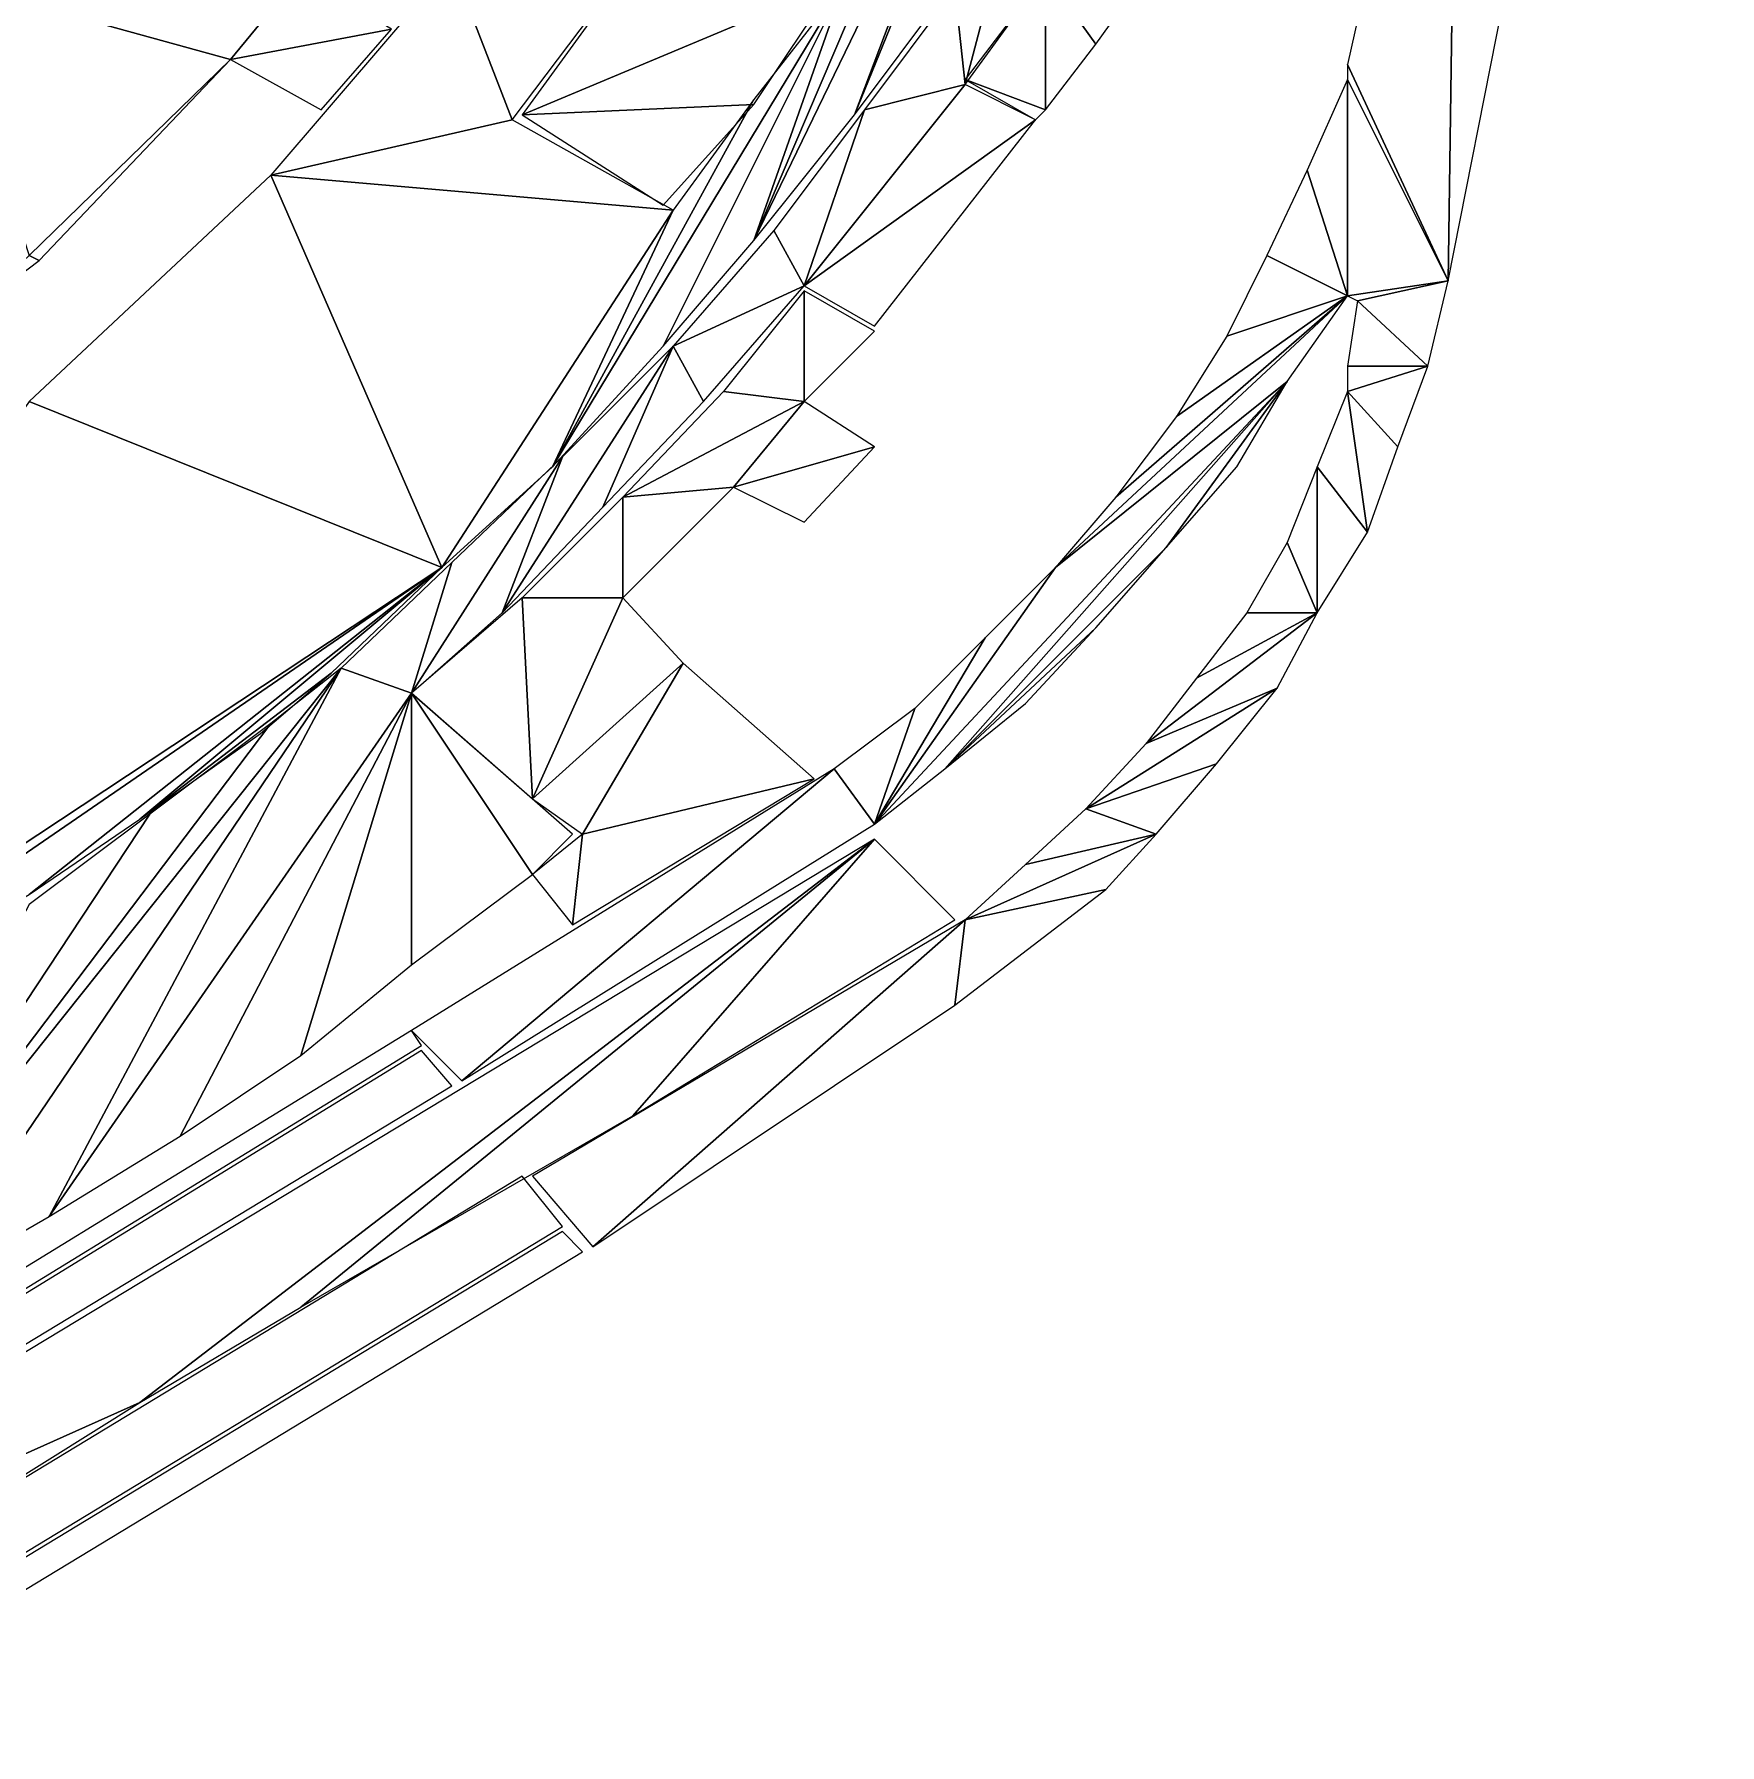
# Model space of a CAD drawing. Extents: x -35430092 to -35393830, y 11991942 to 12015432.
# Drawn here: x -35410045.4 to -35409579, y 12006459.1 to 12006932.4 of the extents above; entities that cross this region are included whole.
import ezdxf

# ---------------------------------------------------------------- set-up
doc = ezdxf.new("R2010")
doc.units = 0

msp = doc.modelspace()

# ---------------------------------------------------------------- linework, layer by layer
at = {"layer": 'mg_to_dxf', "color": 52}
for points in [[(-35409579.02, 12007244.21), (-35409579.02, 12007244.21), (-35409651.41, 12007060.46), (-35409654.19, 12006864.18)], [(-35409654.19, 12006864.18), (-35409654.19, 12006864.18), (-35409651.41, 12007060.46), (-35409682.04, 12006924.04)], [(-35409818.45, 12006910.12), (-35409818.45, 12006910.12), (-35409793.4, 12006943.53), (-35409762.77, 12007046.54)], [(-35409779.48, 12007013.13), (-35409779.48, 12007013.13), (-35409818.45, 12006910.12), (-35409762.77, 12007046.54)], [(-35409846.3, 12006875.32), (-35409846.3, 12006875.32), (-35409818.45, 12006910.12), (-35409779.48, 12007013.13)], [(-35409801.75, 12006979.72), (-35409801.75, 12006979.72), (-35409846.3, 12006875.32), (-35409779.48, 12007013.13)], [(-35409846.3, 12006875.32), (-35409846.3, 12006875.32), (-35409801.75, 12006979.72), (-35409821.24, 12006946.31)], [(-35409913.11, 12006908.73), (-35409913.11, 12006908.73), (-35409865.78, 12006971.37), (-35409929.82, 12006951.88)], [(-35409824.02, 12006946.31), (-35409824.02, 12006946.31), (-35409865.78, 12006971.37), (-35409910.33, 12006910.12)], [(-35409790.61, 12006944.92), (-35409790.61, 12006944.92), (-35409787.83, 12006918.47), (-35409773.91, 12006971.37)], [(-35409773.91, 12006971.37), (-35409773.91, 12006971.37), (-35409787.83, 12006918.47), (-35409765.56, 12006949.09)], [(-35409913.11, 12006908.73), (-35409913.11, 12006908.73), (-35409929.82, 12006951.88), (-35409979.93, 12006893.41)], [(-35409971.58, 12006949.09), (-35409971.58, 12006949.09), (-35410071.81, 12006947.7), (-35409991.07, 12006925.43)], [(-35410071.81, 12006947.7), (-35410071.81, 12006947.7), (-35410046.75, 12006871.14), (-35409991.07, 12006925.43)], [(-35409991.07, 12006925.43), (-35409991.07, 12006925.43), (-35409946.52, 12006933.78), (-35409971.58, 12006949.09)], [(-35409824.02, 12006946.31), (-35409824.02, 12006946.31), (-35409910.33, 12006910.12), (-35409846.3, 12006912.9)], [(-35409901.98, 12006812.67), (-35409901.98, 12006812.67), (-35409871.35, 12006846.08), (-35409821.24, 12006946.31)], [(-35409846.3, 12006914.29), (-35409846.3, 12006914.29), (-35409901.98, 12006812.67), (-35409821.24, 12006946.31)], [(-35409821.24, 12006946.31), (-35409821.24, 12006946.31), (-35409871.35, 12006846.08), (-35409846.3, 12006875.32)], [(-35409765.56, 12006949.09), (-35409765.56, 12006949.09), (-35409787.83, 12006919.86), (-35409765.56, 12006911.51)], [(-35409737.72, 12006949.09), (-35409737.72, 12006949.09), (-35409765.56, 12006949.09), (-35409751.64, 12006929.61)], [(-35409751.64, 12006929.61), (-35409751.64, 12006929.61), (-35409765.56, 12006949.09), (-35409765.56, 12006911.51)], [(-35409815.67, 12006911.51), (-35409815.67, 12006911.51), (-35409787.83, 12006918.47), (-35409790.61, 12006944.92)], [(-35409991.07, 12006925.43), (-35409991.07, 12006925.43), (-35409966.01, 12006911.51), (-35409946.52, 12006933.78)], [(-35410046.75, 12006871.14), (-35410046.75, 12006871.14), (-35410043.96, 12006869.75), (-35409991.07, 12006925.43)], [(-35409654.19, 12006864.18), (-35409654.19, 12006864.18), (-35409682.04, 12006924.04), (-35409682.04, 12006919.86)], [(-35409832.37, 12006862.79), (-35409832.37, 12006862.79), (-35409768.34, 12006908.73), (-35409787.83, 12006918.47)], [(-35409832.37, 12006862.79), (-35409832.37, 12006862.79), (-35409787.83, 12006918.47), (-35409815.67, 12006911.51)], [(-35409765.56, 12006911.51), (-35409765.56, 12006911.51), (-35409787.83, 12006919.86), (-35409768.34, 12006908.73)], [(-35409682.04, 12006919.86), (-35409682.04, 12006919.86), (-35409693.17, 12006894.81), (-35409682.04, 12006860)], [(-35409654.19, 12006864.18), (-35409654.19, 12006864.18), (-35409682.04, 12006919.86), (-35409682.04, 12006860)], [(-35409901.98, 12006812.67), (-35409901.98, 12006812.67), (-35409846.3, 12006914.29), (-35409868.57, 12006883.67)], [(-35409979.93, 12006893.41), (-35409979.93, 12006893.41), (-35409868.57, 12006883.67), (-35409913.11, 12006908.73)], [(-35409846.3, 12006912.9), (-35409846.3, 12006912.9), (-35409910.33, 12006910.12), (-35409871.35, 12006885.06)], [(-35409832.37, 12006862.79), (-35409832.37, 12006862.79), (-35409815.67, 12006911.51), (-35409840.73, 12006878.1)], [(-35409832.37, 12006862.79), (-35409832.37, 12006862.79), (-35409812.89, 12006851.65), (-35409768.34, 12006908.73)], [(-35409693.17, 12006894.81), (-35409693.17, 12006894.81), (-35409704.31, 12006871.14), (-35409682.04, 12006860)], [(-35410046.75, 12006830.77), (-35410046.75, 12006830.77), (-35409932.6, 12006784.83), (-35409979.93, 12006893.41)], [(-35409979.93, 12006893.41), (-35409979.93, 12006893.41), (-35409932.6, 12006784.83), (-35409868.57, 12006883.67)], [(-35409932.6, 12006784.83), (-35409932.6, 12006784.83), (-35409901.98, 12006812.67), (-35409868.57, 12006883.67)], [(-35409868.57, 12006846.08), (-35409868.57, 12006846.08), (-35409832.37, 12006862.79), (-35409840.73, 12006878.1)], [(-35410046.75, 12006871.14), (-35410046.75, 12006871.14), (-35410066.24, 12006853.04), (-35410043.96, 12006869.75)], [(-35409704.31, 12006871.14), (-35409704.31, 12006871.14), (-35409715.44, 12006848.87), (-35409682.04, 12006860)], [(-35409868.57, 12006846.08), (-35409868.57, 12006846.08), (-35409860.22, 12006830.77), (-35409832.37, 12006862.79)], [(-35409832.37, 12006830.77), (-35409832.37, 12006830.77), (-35409832.37, 12006861.4), (-35409854.65, 12006833.56)], [(-35409832.37, 12006830.77), (-35409832.37, 12006830.77), (-35409812.89, 12006850.26), (-35409832.37, 12006861.4)], [(-35409654.19, 12006864.18), (-35409654.19, 12006864.18), (-35409682.04, 12006860), (-35409679.25, 12006858.61)], [(-35409679.25, 12006858.61), (-35409679.25, 12006858.61), (-35409659.76, 12006840.52), (-35409654.19, 12006864.18)], [(-35409682.04, 12006860), (-35409682.04, 12006860), (-35409762.77, 12006784.83), (-35409698.74, 12006836.34)], [(-35409746.07, 12006804.32), (-35409746.07, 12006804.32), (-35409762.77, 12006784.83), (-35409682.04, 12006860)], [(-35409729.36, 12006826.6), (-35409729.36, 12006826.6), (-35409746.07, 12006804.32), (-35409682.04, 12006860)], [(-35409715.44, 12006848.87), (-35409715.44, 12006848.87), (-35409729.36, 12006826.6), (-35409682.04, 12006860)], [(-35409659.76, 12006840.52), (-35409659.76, 12006840.52), (-35409679.25, 12006858.61), (-35409682.04, 12006840.52)], [(-35409868.57, 12006846.08), (-35409868.57, 12006846.08), (-35409915.9, 12006772.31), (-35409888.06, 12006801.54)], [(-35409899.19, 12006815.46), (-35409899.19, 12006815.46), (-35409915.9, 12006772.31), (-35409868.57, 12006846.08)], [(-35409868.57, 12006846.08), (-35409868.57, 12006846.08), (-35409888.06, 12006801.54), (-35409860.22, 12006830.77)], [(-35409659.76, 12006840.52), (-35409659.76, 12006840.52), (-35409682.04, 12006840.52), (-35409682.04, 12006833.56)], [(-35409682.04, 12006833.56), (-35409682.04, 12006833.56), (-35409668.11, 12006818.24), (-35409659.76, 12006840.52)], [(-35409882.49, 12006804.32), (-35409882.49, 12006804.32), (-35409832.37, 12006830.77), (-35409854.65, 12006833.56)], [(-35409812.89, 12006713.84), (-35409812.89, 12006713.84), (-35409793.4, 12006729.15), (-35409698.74, 12006836.34)], [(-35409762.77, 12006784.83), (-35409762.77, 12006784.83), (-35409812.89, 12006713.84), (-35409698.74, 12006836.34)], [(-35409698.74, 12006836.34), (-35409698.74, 12006836.34), (-35409793.4, 12006729.15), (-35409732.15, 12006790.4)], [(-35409732.15, 12006790.4), (-35409732.15, 12006790.4), (-35409712.66, 12006812.67), (-35409698.74, 12006836.34)], [(-35409690.39, 12006812.67), (-35409690.39, 12006812.67), (-35409676.47, 12006794.58), (-35409682.04, 12006833.56)], [(-35409682.04, 12006833.56), (-35409682.04, 12006833.56), (-35409676.47, 12006794.58), (-35409668.11, 12006818.24)], [(-35410046.75, 12006830.77), (-35410046.75, 12006830.77), (-35410199.87, 12006608.05), (-35409932.6, 12006784.83)], [(-35409832.37, 12006830.77), (-35409832.37, 12006830.77), (-35409882.49, 12006804.32), (-35409851.86, 12006807.11)], [(-35409851.86, 12006807.11), (-35409851.86, 12006807.11), (-35409812.89, 12006818.24), (-35409832.37, 12006830.77)], [(-35409940.95, 12006750.03), (-35409940.95, 12006750.03), (-35409915.9, 12006772.31), (-35409899.19, 12006815.46)], [(-35409940.95, 12006750.03), (-35409940.95, 12006750.03), (-35409899.19, 12006815.46), (-35409929.82, 12006786.23)], [(-35409851.86, 12006807.11), (-35409851.86, 12006807.11), (-35409832.37, 12006797.36), (-35409812.89, 12006818.24)], [(-35409690.39, 12006772.31), (-35409690.39, 12006772.31), (-35409690.39, 12006812.67), (-35409698.74, 12006791.79)], [(-35409690.39, 12006772.31), (-35409690.39, 12006772.31), (-35409676.47, 12006794.58), (-35409690.39, 12006812.67)], [(-35409882.49, 12006804.32), (-35409882.49, 12006804.32), (-35409910.33, 12006776.48), (-35409882.49, 12006776.48)], [(-35409882.49, 12006804.32), (-35409882.49, 12006804.32), (-35409882.49, 12006776.48), (-35409851.86, 12006807.11)], [(-35409732.15, 12006790.4), (-35409732.15, 12006790.4), (-35409793.4, 12006729.15), (-35409751.64, 12006768.13)], [(-35409690.39, 12006772.31), (-35409690.39, 12006772.31), (-35409698.74, 12006791.79), (-35409709.88, 12006772.31)], [(-35409940.95, 12006750.03), (-35409940.95, 12006750.03), (-35409929.82, 12006786.23), (-35409960.44, 12006756.99)], [(-35410199.87, 12006608.05), (-35410199.87, 12006608.05), (-35410163.68, 12006626.14), (-35409932.6, 12006784.83)], [(-35409932.6, 12006784.83), (-35409932.6, 12006784.83), (-35410163.68, 12006626.14), (-35410046.75, 12006694.35)], [(-35410016.12, 12006715.23), (-35410016.12, 12006715.23), (-35409932.6, 12006784.83), (-35410046.75, 12006694.35)], [(-35409963.23, 12006755.6), (-35409963.23, 12006755.6), (-35409932.6, 12006784.83), (-35410016.12, 12006715.23)], [(-35409762.77, 12006784.83), (-35409762.77, 12006784.83), (-35409782.26, 12006765.35), (-35409812.89, 12006713.84)], [(-35409910.33, 12006776.48), (-35409910.33, 12006776.48), (-35409940.95, 12006750.03), (-35409907.54, 12006720.8)], [(-35409910.33, 12006776.48), (-35409910.33, 12006776.48), (-35409907.54, 12006720.8), (-35409882.49, 12006776.48)], [(-35409882.49, 12006776.48), (-35409882.49, 12006776.48), (-35409907.54, 12006720.8), (-35409865.78, 12006758.39)], [(-35409690.39, 12006772.31), (-35409690.39, 12006772.31), (-35409723.8, 12006754.21), (-35409737.72, 12006736.11)], [(-35409690.39, 12006772.31), (-35409690.39, 12006772.31), (-35409737.72, 12006736.11), (-35409701.52, 12006751.43)], [(-35409690.39, 12006772.31), (-35409690.39, 12006772.31), (-35409709.88, 12006772.31), (-35409723.8, 12006754.21)], [(-35409751.64, 12006768.13), (-35409751.64, 12006768.13), (-35409793.4, 12006729.15), (-35409771.13, 12006747.25)], [(-35409782.26, 12006765.35), (-35409782.26, 12006765.35), (-35409801.75, 12006745.86), (-35409812.89, 12006713.84)], [(-35409960.44, 12006756.99), (-35409960.44, 12006756.99), (-35410113.57, 12006564.89), (-35410077.37, 12006584.38)], [(-35409979.93, 12006741.68), (-35409979.93, 12006741.68), (-35410113.57, 12006564.89), (-35409960.44, 12006756.99)], [(-35410041.18, 12006605.26), (-35410041.18, 12006605.26), (-35409960.44, 12006756.99), (-35410077.37, 12006584.38)], [(-35409940.95, 12006750.03), (-35409940.95, 12006750.03), (-35409960.44, 12006756.99), (-35410041.18, 12006605.26)], [(-35409893.62, 12006711.06), (-35409893.62, 12006711.06), (-35409865.78, 12006758.39), (-35409907.54, 12006720.8)], [(-35409893.62, 12006711.06), (-35409893.62, 12006711.06), (-35409829.59, 12006726.37), (-35409865.78, 12006758.39)], [(-35409982.71, 12006738.9), (-35409982.71, 12006738.9), (-35409963.23, 12006755.6), (-35410016.12, 12006715.23)], [(-35410004.99, 12006627.53), (-35410004.99, 12006627.53), (-35409940.95, 12006750.03), (-35410041.18, 12006605.26)], [(-35409971.58, 12006649.81), (-35409971.58, 12006649.81), (-35409940.95, 12006750.03), (-35410004.99, 12006627.53)], [(-35409940.95, 12006674.86), (-35409940.95, 12006674.86), (-35409940.95, 12006750.03), (-35409971.58, 12006649.81)], [(-35409940.95, 12006674.86), (-35409940.95, 12006674.86), (-35409907.54, 12006699.92), (-35409940.95, 12006750.03)], [(-35409940.95, 12006750.03), (-35409940.95, 12006750.03), (-35409907.54, 12006699.92), (-35409896.41, 12006711.06)], [(-35409701.52, 12006751.43), (-35409701.52, 12006751.43), (-35409754.42, 12006718.02), (-35409718.23, 12006730.54)], [(-35409754.42, 12006718.02), (-35409754.42, 12006718.02), (-35409701.52, 12006751.43), (-35409737.72, 12006736.11)], [(-35409801.75, 12006745.86), (-35409801.75, 12006745.86), (-35409824.02, 12006729.15), (-35409812.89, 12006713.84)], [(-35410013.34, 12006716.62), (-35410013.34, 12006716.62), (-35410113.57, 12006564.89), (-35409979.93, 12006741.68)], [(-35409824.02, 12006729.15), (-35409824.02, 12006729.15), (-35409940.95, 12006656.77), (-35409927.03, 12006642.85)], [(-35409824.02, 12006729.15), (-35409824.02, 12006729.15), (-35409927.03, 12006642.85), (-35409812.89, 12006713.84)], [(-35409754.42, 12006718.02), (-35409754.42, 12006718.02), (-35409734.93, 12006711.06), (-35409718.23, 12006730.54)], [(-35409893.62, 12006711.06), (-35409893.62, 12006711.06), (-35409896.41, 12006686), (-35409829.59, 12006726.37)], [(-35410046.75, 12006691.57), (-35410046.75, 12006691.57), (-35410113.57, 12006564.89), (-35410013.34, 12006716.62)], [(-35409754.42, 12006718.02), (-35409754.42, 12006718.02), (-35409771.13, 12006702.7), (-35409734.93, 12006711.06)], [(-35409812.89, 12006709.66), (-35409812.89, 12006709.66), (-35410227.71, 12006459.1), (-35410016.12, 12006553.76)], [(-35409971.58, 12006580.2), (-35409971.58, 12006580.2), (-35409812.89, 12006709.66), (-35410016.12, 12006553.76)], [(-35409971.58, 12006580.2), (-35409971.58, 12006580.2), (-35409879.7, 12006633.1), (-35409812.89, 12006709.66)], [(-35409893.62, 12006711.06), (-35409893.62, 12006711.06), (-35409907.54, 12006699.92), (-35409896.41, 12006686)], [(-35409812.89, 12006709.66), (-35409812.89, 12006709.66), (-35409879.7, 12006633.1), (-35409790.61, 12006687.39)], [(-35409734.93, 12006711.06), (-35409734.93, 12006711.06), (-35409787.83, 12006687.39), (-35409748.85, 12006695.74)], [(-35409771.13, 12006702.7), (-35409771.13, 12006702.7), (-35409787.83, 12006687.39), (-35409734.93, 12006711.06)], [(-35409748.85, 12006695.74), (-35409748.85, 12006695.74), (-35409787.83, 12006687.39), (-35409790.61, 12006663.73)], [(-35409787.83, 12006687.39), (-35409787.83, 12006687.39), (-35409907.54, 12006616.4), (-35409890.84, 12006596.91)], [(-35409787.83, 12006687.39), (-35409787.83, 12006687.39), (-35409890.84, 12006596.91), (-35409790.61, 12006663.73)], [(-35409938.17, 12006652.59), (-35409940.95, 12006656.77), (-35410124.7, 12006544.01), (-35410121.92, 12006539.84)], [(-35409938.17, 12006651.2), (-35410121.92, 12006538.44), (-35410113.57, 12006530.09), (-35409929.82, 12006641.45)], [(-35410082.94, 12006491.11), (-35409899.19, 12006602.48), (-35409910.33, 12006616.4), (-35410094.08, 12006505.03)], [(-35410082.94, 12006489.72), (-35410077.37, 12006484.15), (-35409893.62, 12006595.52), (-35409899.19, 12006601.09)], [(-35410016.12, 12006553.76), (-35410016.12, 12006553.76), (-35410227.71, 12006459.1), (-35410105.21, 12006498.07)]]:
    msp.add_3dface(points, dxfattribs=at)

doc.saveas('drawing.dxf')
